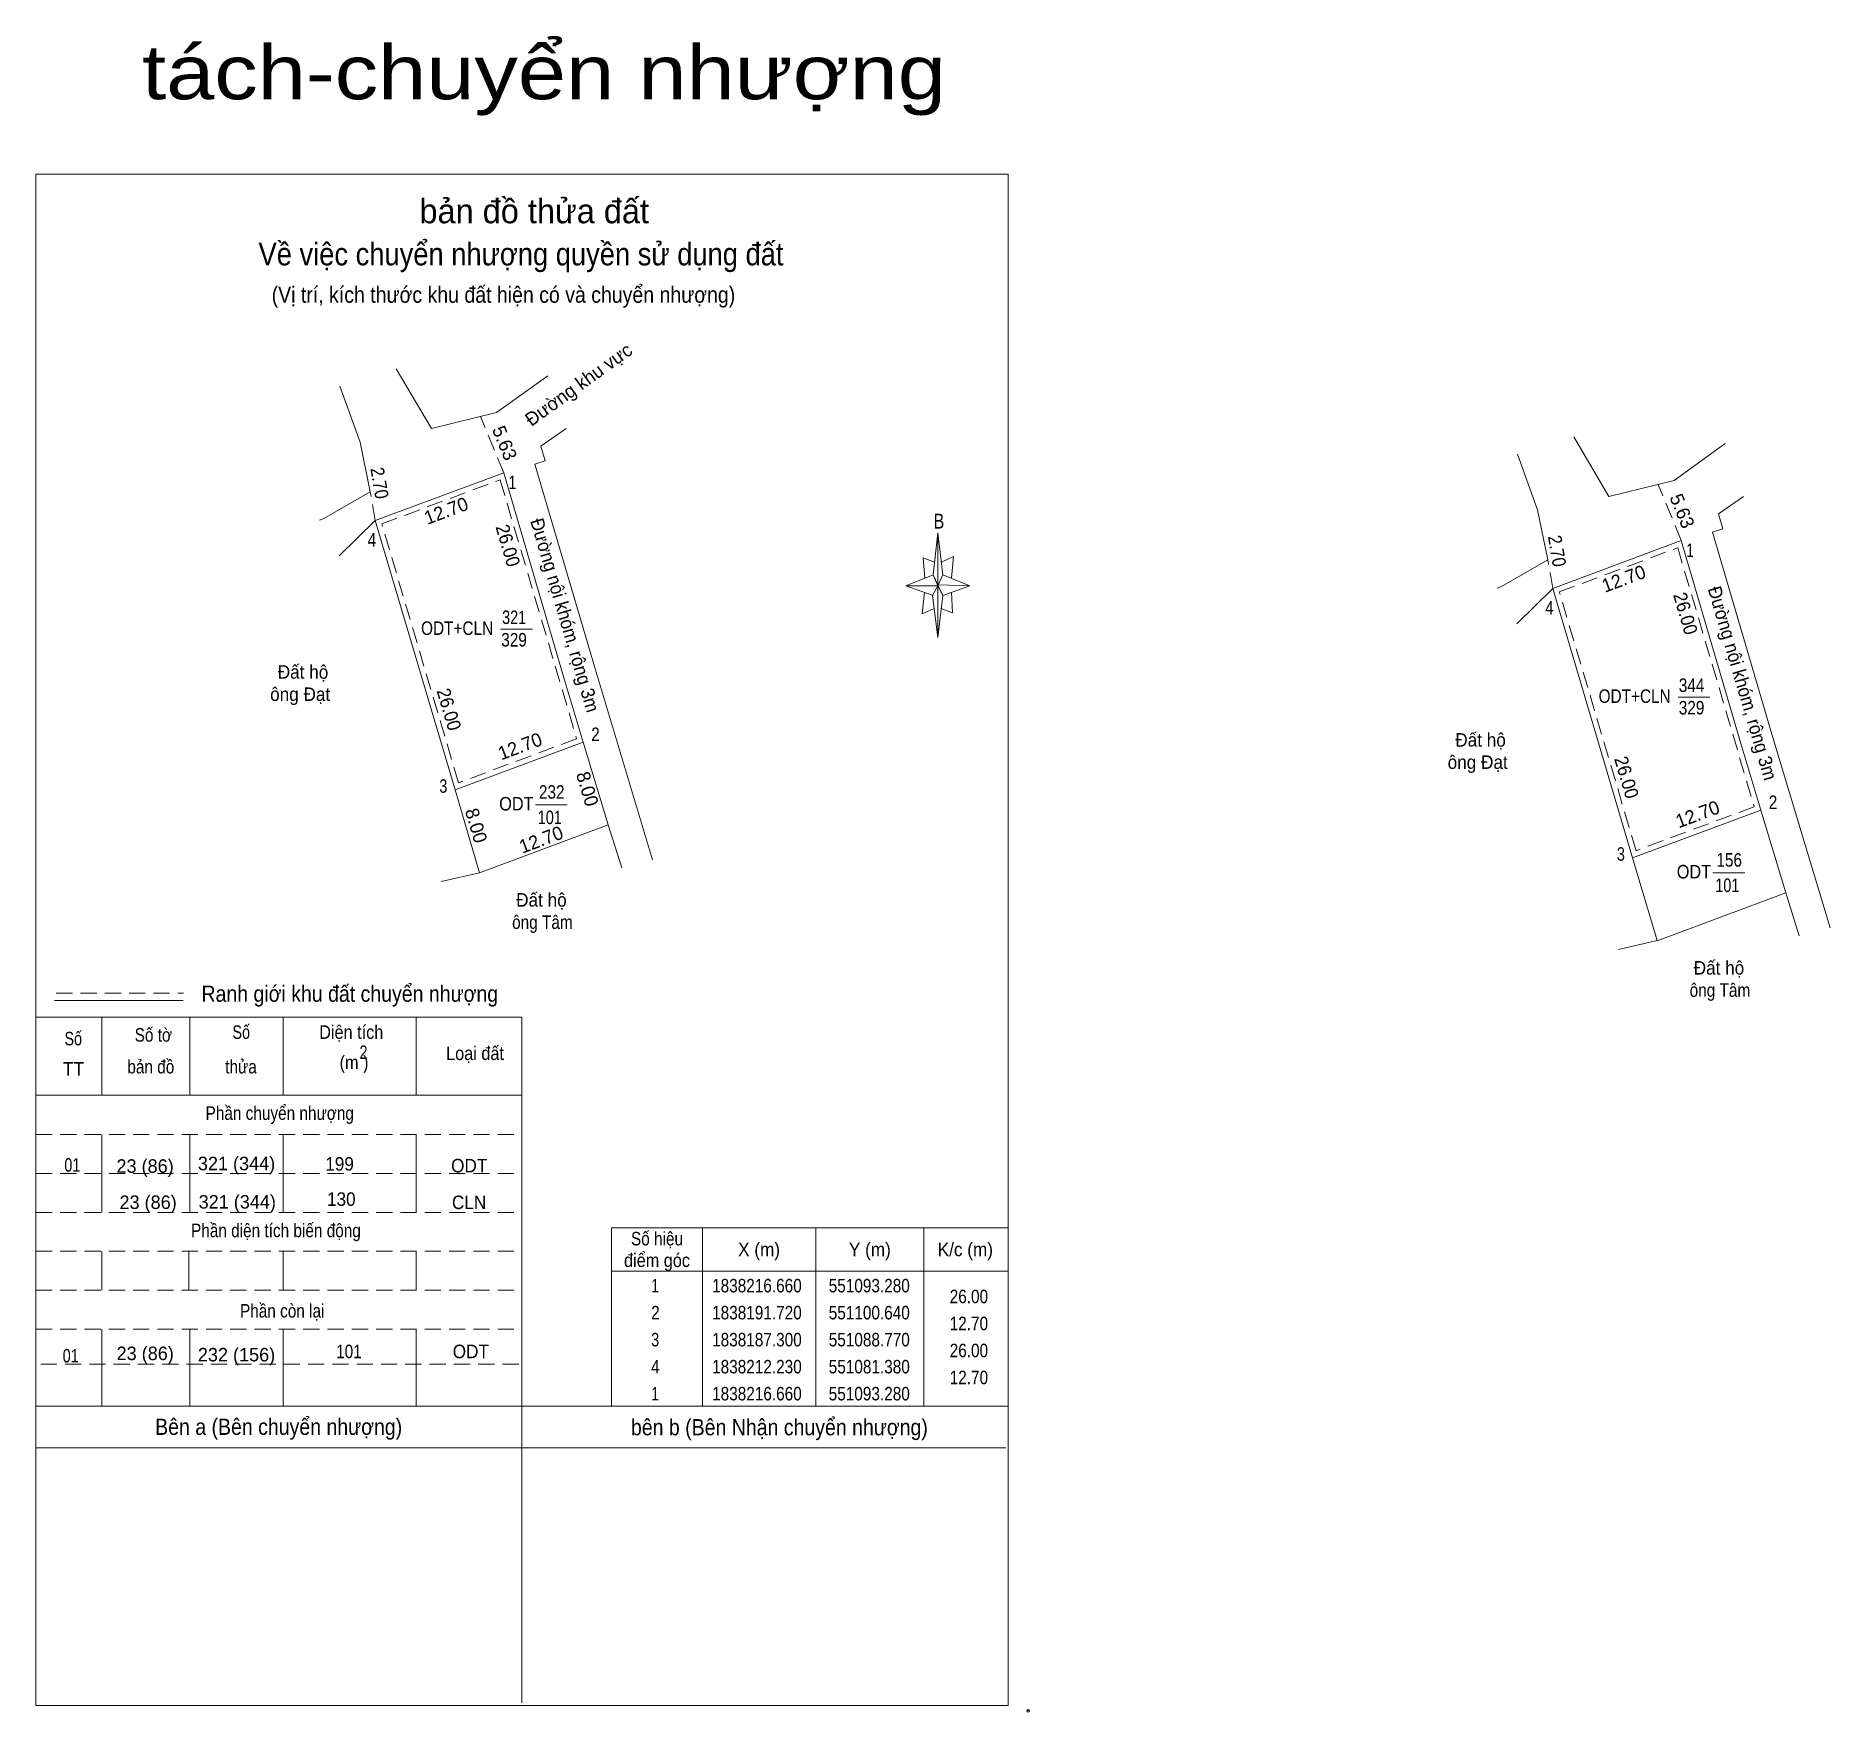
# Model space of a CAD drawing. Header units: metres. Extents: x 550941 to 551107, y 1838108 to 1838263.
import ezdxf
from ezdxf.enums import TextEntityAlignment as Align

# ---------------------------------------------------------------- set-up
doc = ezdxf.new("R2010")
doc.units = ezdxf.units.M
doc.header["$LTSCALE"] = 0.5
doc.header["$PDMODE"] = 32
doc.header["$PDSIZE"] = 0.25
doc.linetypes.add('MEDIUM_DASHED', pattern=[4.5, 3, -1.5])
for name, color, linetype, lineweight in [('1', 7, 'MEDIUM_DASHED', 13), ('10', 7, 'Continuous', 13), ('13', 7, 'Continuous', 13), ('23', 7, 'Continuous', 13), ('31', 7, 'Continuous', 13), ('5', 7, 'Continuous', 13), ('52', 7, 'MEDIUM_DASHED', 13), ('61', 7, 'Continuous', 13), ('63', 7, 'Continuous', 13)]:
    doc.layers.add(name, color=color, linetype=linetype, lineweight=lineweight)
for name, color, linetype in [('2', 7, 'Continuous'), ('4', 7, 'Continuous'), ('50', 7, 'Continuous')]:
    doc.layers.add(name, color=color, linetype=linetype)

msp = doc.modelspace()

# ---------------------------------------------------------------- linework, layer by layer
at = {"layer": '1'}
for p, q in [((550940.96, 1838161.68), (550985.96, 1838161.68)), ((550940.96, 1838158.08), (550985.96, 1838158.08)), ((550940.96, 1838154.48), (550985.96, 1838154.48)), ((550940.96, 1838150.88), (550985.96, 1838150.88)), ((550940.96, 1838147.28), (550985.96, 1838147.28)), ((550940.96, 1838143.68), (550985.96, 1838143.68)), ((550941.41, 1838140.44), (550985.96, 1838140.44))]:
    msp.add_line(p, q, dxfattribs=at)
for points in [[(550983.94, 1838222.29), (550991.02, 1838198.32), (550980.09, 1838194.25), (550972.98, 1838218.21)], [(551092.95, 1838216), (551100.03, 1838192.03), (551089.1, 1838187.96), (551081.99, 1838211.92)]]:
    msp.add_lwpolyline(points, close=True, dxfattribs=at)
at = {"layer": '10'}
for p, q in [((550979.77, 1838193.59), (550972.37, 1838218.52)), ((551088.78, 1838187.3), (551081.38, 1838212.23)), ((550982.04, 1838185.92), (550979.76, 1838193.59)), ((550993.94, 1838190.35), (550982.04, 1838185.9)), ((551091.05, 1838179.63), (551088.77, 1838187.3)), ((550978.47, 1838185.1), (550982.04, 1838185.92)), ((551102.95, 1838184.06), (551091.05, 1838179.61)), ((551087.48, 1838178.81), (551091.05, 1838179.63))]:
    msp.add_line(p, q, dxfattribs=at)
at = {"layer": '13'}
for p, q in [((550983.98, 1838208.46), (550986.92, 1838208.46)), ((551092.99, 1838202.17), (551095.93, 1838202.17)), ((550987.2, 1838192.21), (550990.15, 1838192.21)), ((551096.21, 1838185.92), (551099.16, 1838185.92))]:
    msp.add_line(p, q, dxfattribs=at)
at = {"layer": '23'}
for p, q in [((550990.04, 1838227.05), (550987.71, 1838225.42)), ((550987.71, 1838225.42), (550988.11, 1838224.04)), ((550984.27, 1838222.95), (550972.37, 1838218.52)), ((551099.05, 1838220.76), (551096.72, 1838219.13)), ((551096.72, 1838219.13), (551097.12, 1838217.75)), ((550969.05, 1838215.24), (550972.37, 1838218.52)), ((551093.28, 1838216.66), (551081.38, 1838212.23)), ((551078.06, 1838208.95), (551081.38, 1838212.23)), ((550995.19, 1838186.38), (550993.94, 1838190.35)), ((551104.2, 1838180.09), (551102.95, 1838184.06))]:
    msp.add_line(p, q, dxfattribs=at)
for points in [[(550988.34, 1838231.93), (550983.61, 1838228.52), (550977.58, 1838227.04), (550974.31, 1838232.56)], [(550969.1, 1838230.97), (550970.97, 1838225.79), (550971.92, 1838221.18), (550967.63, 1838218.7), (550967.23, 1838218.54)], [(551097.35, 1838225.64), (551092.62, 1838222.23), (551086.59, 1838220.75), (551083.32, 1838226.27)], [(551078.11, 1838224.68), (551079.98, 1838219.5), (551080.93, 1838214.89), (551076.64, 1838212.41), (551076.24, 1838212.25)]]:
    msp.add_lwpolyline(points, dxfattribs=at)
at = {"layer": '31'}
for p, q in [((550993.94, 1838190.35), (550991.63, 1838198.01)), ((551102.95, 1838184.06), (551100.64, 1838191.72))]:
    msp.add_line(p, q, dxfattribs=at)
for points in [[(550998.05, 1838187.1), (550992.66, 1838205.02), (550987.16, 1838223.74), (550988.11, 1838224.04)], [(550991.63, 1838198.01), (550989.78, 1838204.17), (550984.27, 1838222.95)], [(551107.06, 1838180.81), (551101.67, 1838198.73), (551096.17, 1838217.45), (551097.12, 1838217.75)], [(551100.64, 1838191.72), (551098.79, 1838197.88), (551093.28, 1838216.66)]]:
    msp.add_lwpolyline(points, dxfattribs=at)
at = {"layer": '5'}
for p, q in [((551024.01, 1838213.48), (551024.46, 1838217.38)), ((551024.01, 1838211.58), (551021.51, 1838212.48)), ((551024.91, 1838213.48), (551027.41, 1838212.48)), ((551024.91, 1838211.58), (551024.46, 1838207.68)), ((551025.71, 1838211.88), (551025.81, 1838209.98)), ((551025.81, 1838209.98), (551024.76, 1838210.38)), ((550942.68, 1838174.08), (550954.58, 1838174.08)), ((550940.96, 1838172.54), (550985.96, 1838172.54)), ((550947.06, 1838172.54), (550947.06, 1838165.34)), ((550955.21, 1838172.54), (550955.21, 1838165.34)), ((550963.86, 1838172.54), (550963.86, 1838165.34)), ((550976.16, 1838172.54), (550976.16, 1838165.34)), ((550985.96, 1838172.54), (550985.96, 1838136.54)), ((550940.96, 1838165.34), (550985.96, 1838165.34)), ((550947.06, 1838161.68), (550947.06, 1838154.48)), ((550955.21, 1838161.68), (550955.21, 1838154.48)), ((550963.86, 1838161.68), (550963.86, 1838154.48)), ((550976.16, 1838161.68), (550976.16, 1838154.48)), ((550947.06, 1838150.88), (550947.06, 1838147.28)), ((550955.11, 1838150.88), (550955.11, 1838147.28)), ((550963.86, 1838150.88), (550963.86, 1838147.28)), ((550976.16, 1838150.88), (550976.16, 1838147.28)), ((550947.06, 1838143.68), (550947.06, 1838136.54)), ((550955.21, 1838143.68), (550955.21, 1838136.54)), ((550963.86, 1838143.68), (550963.86, 1838136.54)), ((550976.16, 1838143.68), (550976.16, 1838136.54)), ((550940.96, 1838136.54), (551030.96, 1838136.54)), ((550940.96, 1838136.54), (551030.96, 1838136.54)), ((550940.96, 1838136.54), (551030.96, 1838136.54)), ((550985.96, 1838136.78), (550985.96, 1838109.08)), ((550940.96, 1838132.68), (551030.76, 1838132.68))]:
    msp.add_line(p, q, dxfattribs=at)
at = {"layer": '5', "linetype": 'MEDIUM_DASHED'}
msp.add_line((550942.84, 1838174.76), (550954.64, 1838174.76), dxfattribs=at)
at = {"layer": '5'}
for points in [[(550940.96, 1838250.58), (551030.96, 1838250.58), (551030.96, 1838108.84), (550940.96, 1838108.84)], [(551024.46, 1838217.38), (551024.91, 1838213.48), (551024.46, 1838212.48)], [(551024.46, 1838212.48), (551021.51, 1838212.48), (551024.01, 1838213.48), (551024.91, 1838211.58), (551027.41, 1838212.48), (551024.46, 1838212.58)], [(551024.46, 1838212.48), (551024.46, 1838207.68), (551023.96, 1838211.58)]]:
    msp.add_lwpolyline(points, close=True, dxfattribs=at)
for points in [[(551024.16, 1838214.68), (551023.11, 1838215.08), (551023.26, 1838213.18)], [(551024.81, 1838214.68), (551025.91, 1838215.18), (551025.71, 1838213.18)], [(551024.46, 1838212.48), (551024.01, 1838213.48), (551021.51, 1838212.48)], [(551024.46, 1838212.48), (551024.91, 1838211.58), (551027.41, 1838212.48)], [(551023.21, 1838211.88), (551023.01, 1838209.88), (551024.11, 1838210.38)]]:
    msp.add_lwpolyline(points, dxfattribs=at)
msp.add_point((551032.81, 1838108.34), dxfattribs=at)
at = {"layer": '52'}
for p, q in [((550984.27, 1838222.95), (550982.13, 1838228.16)), ((550972.37, 1838218.52), (550971.92, 1838221.18)), ((551093.28, 1838216.66), (551091.14, 1838221.87)), ((551081.38, 1838212.23), (551080.93, 1838214.89))]:
    msp.add_line(p, q, dxfattribs=at)
at = {"layer": '61'}
for p, q in [((550979.76, 1838193.59), (550991.63, 1838198.01)), ((551088.77, 1838187.3), (551100.64, 1838191.72))]:
    msp.add_line(p, q, dxfattribs=at)
at = {"layer": '63'}
for p, q in [((551002.66, 1838153.04), (551002.66, 1838136.54)), ((551013.16, 1838153.04), (551013.16, 1838136.54)), ((551023.16, 1838153.04), (551023.16, 1838136.54)), ((550994.26, 1838149.04), (551030.96, 1838149.04))]:
    msp.add_line(p, q, dxfattribs=at)
msp.add_lwpolyline([(550994.26, 1838153.04), (551030.96, 1838153.04), (551030.96, 1838136.54), (550994.26, 1838136.54)], close=True, dxfattribs=at)

# ---------------------------------------------------------------- texts
at = {"layer": '1', "width": 0.8}
msp.add_text('2', height=1.25, dxfattribs=at).set_placement((550971.285, 1838168.68), align=Align.CENTER)
at = {"layer": '13'}
for s, width, p in [('321', 0.8, (550985.235, 1838208.94)), ('344', 0.85, (551094.235, 1838202.65)), ('232', 0.85, (550988.715, 1838192.77)), ('156', 0.85, (551097.715, 1838186.48))]:
    msp.add_text(s, height=1.25, dxfattribs=dict(at, width=width)).set_placement(p, align=Align.CENTER)
at = {"layer": '2'}
for s, width, p in [('ODT+CLN', 0.85, (550983.29, 1838207.93)), ('ODT+CLN', 0.85, (551092.3, 1838201.64)), ('ODT', 0.9, (550987.03, 1838191.68)), ('ODT', 0.9, (551096.04, 1838185.39))]:
    msp.add_text(s, height=1.25, dxfattribs=dict(at, width=width)).set_placement(p, align=Align.RIGHT)
at = {"layer": '4'}
for s, width, p in [('329', 0.85, (550985.225, 1838206.86)), ('329', 0.85, (551094.235, 1838200.57)), ('101', 0.8, (550988.535, 1838190.42)), ('101', 0.8, (551097.545, 1838184.13))]:
    msp.add_text(s, height=1.25, dxfattribs=dict(at, width=width)).set_placement(p, align=Align.CENTER)
at = {"layer": '5'}
for s, height, p in [('bản đồ thửa đất', 2.25, (550987.095, 1838246.04)), ('23 (86)', 1.25, (550951.07, 1838158.14)), ('321 (344)', 1.25, (550959.535, 1838158.38)), ('23 (86)', 1.25, (550951.35, 1838154.79)), ('321 (344)', 1.25, (550959.605, 1838154.83)), ('23 (86)', 1.25, (550951.08, 1838140.8)), ('232 (156)', 1.25, (550959.535, 1838140.68))]:
    msp.add_text(s, height=height, dxfattribs=at).set_placement(p, align=Align.CENTER)
for s, height, width, p in [('Về việc chuyển nhượng quyền sử dụng đất', 2.1, 0.9, (550985.87, 1838242.14)), ('(Vị trí, kích thước khu đất hiện có và chuyển nhượng)', 1.5, 0.9, (550984.245, 1838238.68)), ('B', 1.378, 0.8, (551024.56, 1838217.78)), ('Ranh giới khu đất chuyển nhượng', 1.5, 0.9, (550970.02, 1838173.97)), ('Số', 1.25, 0.8, (550944.42, 1838169.94)), ('Số tờ', 1.25, 0.85, (550951.835, 1838170.28)), ('Số', 1.25, 0.8, (550959.97, 1838170.54)), ('Diện tích', 1.25, 0.9, (550970.155, 1838170.54)), ('(m )', 1.25, 0.9, (550970.415, 1838167.74)), ('Loại đất', 1.25, 0.9, (550981.615, 1838168.58)), ('TT', 1.25, 0.95, (550944.44, 1838167.14)), ('bản đồ', 1.25, 0.85, (550951.6, 1838167.34)), ('thửa', 1.25, 0.85, (550959.95, 1838167.34)), ('Phần chuyển nhượng', 1.25, 0.85, (550963.535, 1838163.04)), ('01', 1.25, 0.8, (550944.335, 1838158.24)), ('199', 1.25, 0.95, (550969.075, 1838158.34)), ('ODT', 1.25, 0.95, (550981.075, 1838158.18)), ('130', 1.25, 0.95, (550969.235, 1838155.08)), ('CLN', 1.25, 0.95, (550981.065, 1838154.78)), ('Phần diện tích biến động', 1.25, 0.85, (550963.185, 1838152.18)), ('Phần còn lại', 1.25, 0.85, (550963.765, 1838144.74)), ('01', 1.25, 0.8, (550944.185, 1838140.58)), ('101', 1.25, 0.85, (550969.94, 1838140.98)), ('ODT', 1.25, 0.95, (550981.225, 1838140.98)), ('Bên a (Bên chuyển nhượng)', 1.5, 0.9, (550963.435, 1838133.88)), ('bên b (Bên Nhận chuyển nhượng)', 1.5, 0.9, (551009.79, 1838133.84))]:
    msp.add_text(s, height=height, dxfattribs=dict(at, width=width)).set_placement(p, align=Align.CENTER)
at = {"layer": '50', "width": 1.2}
msp.add_text('tách-chuyển nhượng', height=5, dxfattribs=at).set_placement((550988, 1838257.52), align=Align.CENTER)
at = {"layer": '63'}
for s, rotation, p in [('Đường khu vực', 35.789, (550991.5645, 1838230.6025)), ('5.63', 292.33, (550983.7792, 1838225.4625)), ('12.70', 20.419, (550979.157, 1838218.8436)), ('5.63', 292.33, (551092.7892, 1838219.1725)), ('12.70', 20.419, (551088.167, 1838212.5536)), ('12.70', 20.424, (550985.9969, 1838197.0438)), ('8.00', 286.511, (550991.4228, 1838193.5026)), ('12.70', 20.424, (551095.0069, 1838190.7538)), ('8.00', 286.511, (550981.1228, 1838190.1126)), ('12.70', 20.424, (550987.9469, 1838188.4038))]:
    msp.add_text(s, height=1.25, rotation=rotation, dxfattribs=at).set_placement(p, align=Align.CENTER)
for s, rotation, width, p in [('2.70', 279.602, 0.9, (550972.1622, 1838221.8893)), ('Đường nội khóm, rộng 3m', 286.442, 0.95, (550989.3408, 1838209.5819)), ('26.00', 286.442, 0.95, (550984.066, 1838216.0319)), ('2.70', 279.602, 0.9, (551081.1722, 1838215.5993)), ('Đường nội khóm, rộng 3m', 286.442, 0.95, (551098.3508, 1838203.2919)), ('26.00', 286.442, 0.95, (551093.076, 1838209.7419)), ('26.00', 286.511, 0.95, (550978.6084, 1838200.8626)), ('26.00', 286.511, 0.95, (551087.6184, 1838194.5726))]:
    msp.add_text(s, height=1.25, rotation=rotation, dxfattribs=dict(at, width=width)).set_placement(p, align=Align.CENTER)
for s, width, p in [(' 1', 0.75, (550985.43, 1838221.43)), (' 4', 0.85, (550972.46, 1838216.11)), (' 1', 0.75, (551094.44, 1838215.14)), (' 4', 0.85, (551081.47, 1838209.82)), (' 2', 0.85, (550993.16, 1838198.11)), (' 3', 0.8, (550979.05, 1838193.32)), (' 2', 0.85, (551102.17, 1838191.82)), (' 3', 0.8, (551088.06, 1838187.03)), ('26.00', 0.85, (551029.11, 1838146.07)), ('12.70', 0.85, (551029.11, 1838143.57)), ('26.00', 0.85, (551029.11, 1838141.07)), ('12.70', 0.85, (551029.11, 1838138.57))]:
    msp.add_text(s, height=1.25, dxfattribs=dict(at, width=width)).set_placement(p, align=Align.RIGHT)
for s, width, p in [('Đất hộ', 0.95, (550965.69, 1838203.88)), ('ông Đạt', 0.95, (550965.425, 1838201.82)), ('Đất hộ', 0.95, (551074.7, 1838197.59)), ('ông Đạt', 0.95, (551074.435, 1838195.53)), ('Đất hộ', 0.95, (550987.76, 1838182.78)), ('ông Tâm', 0.85, (550987.85, 1838180.72)), ('Đất hộ', 0.95, (551096.77, 1838176.49)), ('ông Tâm', 0.85, (551096.86, 1838174.43)), ('Số hiệu', 0.85, (550998.46, 1838151.42)), ('điểm góc', 0.9, (550998.46, 1838149.42)), ('X (m)', 0.95, (551007.91, 1838150.42)), ('Y (m)', 0.95, (551018.165, 1838150.42)), ('K/c (m)', 0.95, (551027.005, 1838150.42)), (' 1', 0.75, (550998.11, 1838147.07)), ('1838216.660', 0.85, (551007.71, 1838147.07)), ('551093.280', 0.85, (551018.11, 1838147.07)), (' 2', 0.85, (550998.115, 1838144.57)), ('1838191.720', 0.85, (551007.71, 1838144.57)), ('551100.640', 0.85, (551018.11, 1838144.57)), (' 3', 0.8, (550998.105, 1838142.07)), ('1838187.300', 0.85, (551007.71, 1838142.07)), ('551088.770', 0.85, (551018.11, 1838142.07)), (' 4', 0.85, (550998.11, 1838139.57)), ('1838212.230', 0.85, (551007.71, 1838139.57)), ('551081.380', 0.85, (551018.11, 1838139.57)), (' 1', 0.75, (550998.11, 1838137.07)), ('1838216.660', 0.85, (551007.71, 1838137.07)), ('551093.280', 0.85, (551018.11, 1838137.07))]:
    msp.add_text(s, height=1.25, dxfattribs=dict(at, width=width)).set_placement(p, align=Align.CENTER)

doc.saveas('drawing.dxf')
